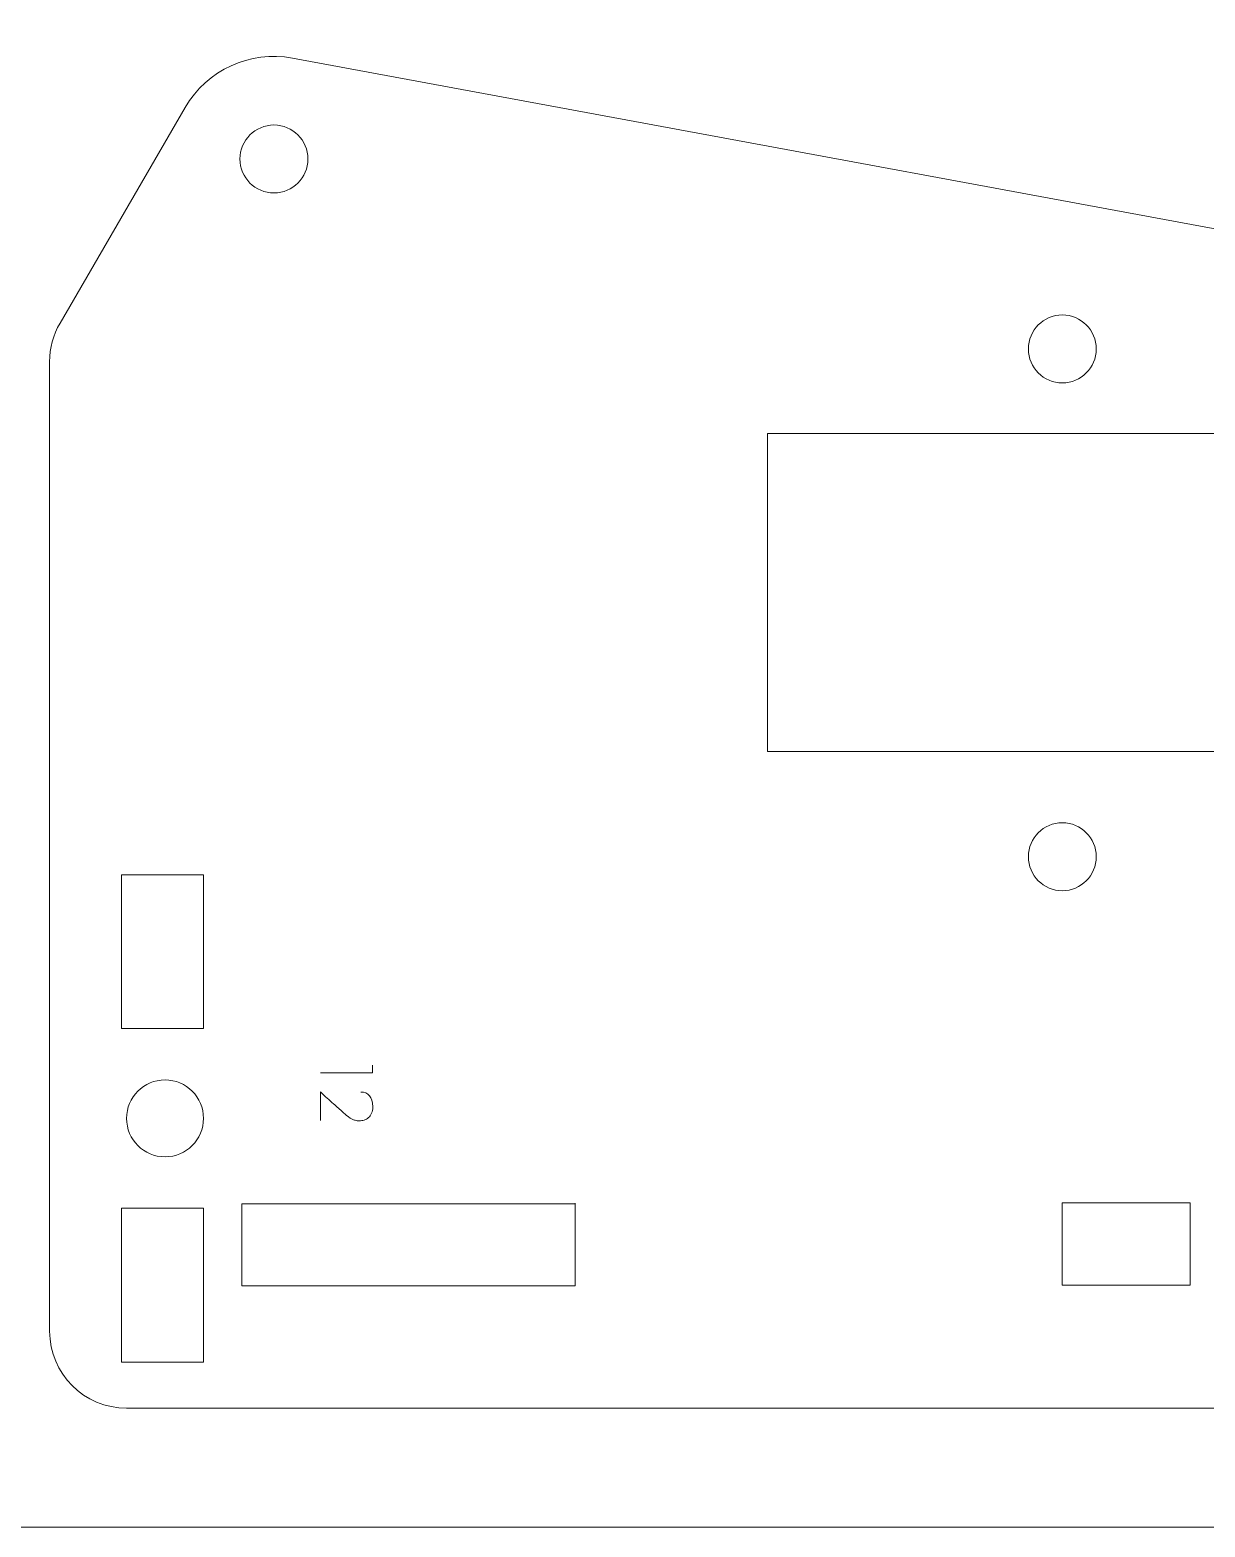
# Model space of a CAD drawing. Header units: centimetres. Extents: x -24 to 24.1, y -20.7 to 0.5.
# Drawn here: x -8.77 to -4.19, y -20.71 to -14.88 of the extents above; entities that cross this region are included whole.
import ezdxf

# ---------------------------------------------------------------- set-up
doc = ezdxf.new("R2010")
doc.units = ezdxf.units.CM
doc.header["$MEASUREMENT"] = 0
doc.layers.add('Layer 1', color=7, linetype='Continuous')

msp = doc.modelspace()

# ---------------------------------------------------------------- linework, layer by layer
at = {"layer": 'Layer 1', "color": 250, "lineweight": 9}
msp.add_lwpolyline([(-23.96322, -20.71493), (6.03678, -20.71493), (6.03678, -0.71493), (-23.96322, -0.71493), (-23.96322, -20.71493)], close=True, dxfattribs=at)
at = {"layer": 'Layer 1', "color": 3, "lineweight": 9}
msp.add_open_spline([(-2.69291, -19.95147), (-2.69289, -20.03103), (-2.72451, -20.10733), (-2.78077, -20.16359), (-2.78077, -20.16359), (-2.83703, -20.21985), (-2.91333, -20.25146), (-2.99291, -20.25146), (-2.99291, -20.25146), (-2.99291, -20.25146), (-8.39291, -20.25146), (-8.39291, -20.25146), (-8.39291, -20.25146), (-8.55859, -20.25146), (-8.6929, -20.11714), (-8.6929, -19.95147), (-8.6929, -19.95147), (-8.6929, -19.95147), (-8.69291, -16.17147), (-8.69291, -16.17147), (-8.69291, -16.17147), (-8.69291, -16.11853), (-8.6789, -16.06656), (-8.65232, -16.02079), (-8.65232, -16.02079), (-8.65232, -16.02079), (-8.16403, -15.18009), (-8.16403, -15.18009), (-8.16403, -15.18009), (-8.07915, -15.03396), (-7.91159, -14.95692), (-7.74541, -14.98766), (-7.74541, -14.98766), (-7.74541, -14.98766), (-2.93836, -15.87646), (-2.93836, -15.87646), (-2.93836, -15.87646), (-2.79612, -15.90276), (-2.69289, -16.02682), (-2.69289, -16.17147), (-2.69289, -16.17147), (-2.69289, -16.17147), (-2.69291, -19.95147), (-2.69291, -19.95147)], degree=3, knots=[0, 0, 0, 0, 0.0833333, 0.0833333, 0.0833333, 0.0833333, 0.1666667, 0.1666667, 0.1666667, 0.1666667, 0.25, 0.25, 0.25, 0.25, 0.3333333, 0.3333333, 0.3333333, 0.3333333, 0.4166667, 0.4166667, 0.4166667, 0.4166667, 0.5, 0.5, 0.5, 0.5, 0.5833333, 0.5833333, 0.5833333, 0.5833333, 0.6666667, 0.6666667, 0.6666667, 0.6666667, 0.75, 0.75, 0.75, 0.75, 0.8333333, 0.8333333, 0.8333333, 0.8333333, 1, 1, 1, 1], dxfattribs=at)
at = {"layer": 'Layer 1', "color": 1, "lineweight": 9}
for points, knots in [([(-7.95064, -15.38099), (-7.95064, -15.30782), (-7.89131, -15.24849), (-7.81814, -15.24849), (-7.81814, -15.24849), (-7.74496, -15.24849), (-7.68564, -15.30781), (-7.68564, -15.38099), (-7.68564, -15.38099), (-7.68564, -15.45417), (-7.74496, -15.51349), (-7.81814, -15.51349), (-7.81814, -15.51349), (-7.89131, -15.51349), (-7.95064, -15.45417), (-7.95064, -15.38099)], [0, 0, 0, 0, 0.2, 0.2, 0.2, 0.2, 0.4, 0.4, 0.4, 0.4, 0.6, 0.6, 0.6, 0.6, 1, 1, 1, 1]), ([(-4.87538, -16.12147), (-4.87541, -16.04829), (-4.81608, -15.98898), (-4.74291, -15.98898), (-4.74291, -15.98898), (-4.66972, -15.98896), (-4.61042, -16.04829), (-4.61042, -16.12146), (-4.61042, -16.12146), (-4.61041, -16.19464), (-4.66972, -16.25396), (-4.74289, -16.25396), (-4.74289, -16.25396), (-4.81608, -16.25396), (-4.87538, -16.19464), (-4.87538, -16.12147)], [0, 0, 0, 0, 0.2, 0.2, 0.2, 0.2, 0.4, 0.4, 0.4, 0.4, 0.6, 0.6, 0.6, 0.6, 1, 1, 1, 1]), ([(-3.59291, -17.69147), (-3.59291, -17.69147), (-5.89291, -17.69147), (-5.89291, -17.69147), (-5.89291, -17.69147), (-5.89291, -17.69147), (-5.89291, -16.45147), (-5.89291, -16.45147), (-5.89291, -16.45147), (-5.89291, -16.45147), (-3.59291, -16.45147), (-3.59291, -16.45147), (-3.59291, -16.45147), (-3.59291, -16.45147), (-3.59291, -17.69147), (-3.59291, -17.69147)], [0, 0, 0, 0, 0.2, 0.2, 0.2, 0.2, 0.4, 0.4, 0.4, 0.4, 0.6, 0.6, 0.6, 0.6, 1, 1, 1, 1]), ([(-4.87538, -18.10145), (-4.87541, -18.02827), (-4.81608, -17.96896), (-4.74291, -17.96896), (-4.74291, -17.96896), (-4.66972, -17.96894), (-4.61042, -18.02827), (-4.61042, -18.10144), (-4.61042, -18.10144), (-4.61041, -18.17462), (-4.66972, -18.23393), (-4.74289, -18.23394), (-4.74289, -18.23394), (-4.81608, -18.23394), (-4.87538, -18.17462), (-4.87538, -18.10145)], [0, 0, 0, 0, 0.2, 0.2, 0.2, 0.2, 0.4, 0.4, 0.4, 0.4, 0.6, 0.6, 0.6, 0.6, 1, 1, 1, 1]), ([(-8.09291, -18.77147), (-8.09291, -18.77147), (-8.09291, -18.17147), (-8.09291, -18.17147), (-8.09291, -18.17147), (-8.09291, -18.17147), (-8.41291, -18.17147), (-8.41291, -18.17147), (-8.41291, -18.17147), (-8.41291, -18.17147), (-8.41291, -18.77147), (-8.41291, -18.77147), (-8.41291, -18.77147), (-8.41291, -18.77147), (-8.09291, -18.77147), (-8.09291, -18.77147)], [0, 0, 0, 0, 0.2, 0.2, 0.2, 0.2, 0.4, 0.4, 0.4, 0.4, 0.6, 0.6, 0.6, 0.6, 1, 1, 1, 1]), ([(-8.39289, -19.12147), (-8.3929, -19.03862), (-8.32575, -18.97148), (-8.24291, -18.97148), (-8.24291, -18.97148), (-8.16006, -18.97147), (-8.09292, -19.03862), (-8.09292, -19.12146), (-8.09292, -19.12146), (-8.09291, -19.20431), (-8.16006, -19.27145), (-8.2429, -19.27146), (-8.2429, -19.27146), (-8.32575, -19.27146), (-8.39289, -19.20431), (-8.39289, -19.12147)], [0, 0, 0, 0, 0.2, 0.2, 0.2, 0.2, 0.4, 0.4, 0.4, 0.4, 0.6, 0.6, 0.6, 0.6, 1, 1, 1, 1]), ([(-8.09291, -20.07147), (-8.09291, -20.07147), (-8.09291, -19.47147), (-8.09291, -19.47147), (-8.09291, -19.47147), (-8.09291, -19.47147), (-8.41291, -19.47147), (-8.41291, -19.47147), (-8.41291, -19.47147), (-8.41291, -19.47147), (-8.41291, -20.07147), (-8.41291, -20.07147), (-8.41291, -20.07147), (-8.41291, -20.07147), (-8.09291, -20.07147), (-8.09291, -20.07147)], [0, 0, 0, 0, 0.2, 0.2, 0.2, 0.2, 0.4, 0.4, 0.4, 0.4, 0.6, 0.6, 0.6, 0.6, 1, 1, 1, 1]), ([(-6.643, -19.45151), (-6.643, -19.45151), (-6.643, -19.45493), (-6.643, -19.45493), (-6.643, -19.45493), (-6.643, -19.45493), (-7.943, -19.45493), (-7.943, -19.45493), (-7.943, -19.45493), (-7.943, -19.45493), (-7.943, -19.77493), (-7.943, -19.77493), (-7.943, -19.77493), (-7.943, -19.77493), (-6.643, -19.77493), (-6.643, -19.77493), (-6.643, -19.77493), (-6.643, -19.77493), (-6.643, -19.45151), (-6.643, -19.45151)], [0, 0, 0, 0, 0.1666667, 0.1666667, 0.1666667, 0.1666667, 0.3333333, 0.3333333, 0.3333333, 0.3333333, 0.5, 0.5, 0.5, 0.5, 0.6666667, 0.6666667, 0.6666667, 0.6666667, 1, 1, 1, 1]), ([(-4.2438, -19.77147), (-4.2438, -19.77147), (-4.7438, -19.77147), (-4.7438, -19.77147), (-4.7438, -19.77147), (-4.7438, -19.77147), (-4.7438, -19.45147), (-4.7438, -19.45147), (-4.7438, -19.45147), (-4.7438, -19.45147), (-4.2438, -19.45147), (-4.2438, -19.45147), (-4.2438, -19.45147), (-4.2438, -19.45147), (-4.2438, -19.77147), (-4.2438, -19.77147)], [0, 0, 0, 0, 0.2, 0.2, 0.2, 0.2, 0.4, 0.4, 0.4, 0.4, 0.6, 0.6, 0.6, 0.6, 1, 1, 1, 1])]:
    msp.add_open_spline(points, degree=3, knots=knots, dxfattribs=at)
at = {"layer": 'Layer 1', "color": 5, "lineweight": 9}
for points, knots in [([(-7.43381, -18.94374), (-7.43381, -18.94374), (-7.43381, -18.91467), (-7.43381, -18.91467), (-7.43381, -18.91467), (-7.43381, -18.91467), (-7.43381, -18.94374), (-7.43381, -18.94374), (-7.43381, -18.94374), (-7.43381, -18.94374), (-7.63701, -18.94374), (-7.63701, -18.94374), (-7.63701, -18.94374), (-7.63701, -18.94374), (-7.43381, -18.94374), (-7.43381, -18.94374)], [0, 0, 0, 0, 0.2, 0.2, 0.2, 0.2, 0.4, 0.4, 0.4, 0.4, 0.6, 0.6, 0.6, 0.6, 1, 1, 1, 1]), ([(-7.63701, -19.01853), (-7.6182, -19.03546), (-7.60117, -19.0508), (-7.58593, -19.06453), (-7.58593, -19.06453), (-7.57953, -19.07036), (-7.57313, -19.07615), (-7.56674, -19.08189), (-7.56674, -19.08189), (-7.56034, -19.08763), (-7.55451, -19.0928), (-7.54924, -19.09741), (-7.54924, -19.09741), (-7.54397, -19.10202), (-7.5395, -19.10588), (-7.53583, -19.10898), (-7.53583, -19.10898), (-7.53217, -19.11208), (-7.52986, -19.11392), (-7.52892, -19.11448), (-7.52892, -19.11448), (-7.52704, -19.11561), (-7.52483, -19.11712), (-7.52229, -19.119), (-7.52229, -19.119), (-7.51975, -19.12088), (-7.51674, -19.12271), (-7.51326, -19.1245), (-7.51326, -19.1245), (-7.50978, -19.12629), (-7.50568, -19.12784), (-7.50098, -19.12916), (-7.50098, -19.12916), (-7.49628, -19.13048), (-7.49082, -19.13113), (-7.48461, -19.13113), (-7.48461, -19.13113), (-7.4784, -19.13113), (-7.47219, -19.1301), (-7.46598, -19.12803), (-7.46598, -19.12803), (-7.45978, -19.12596), (-7.45418, -19.12276), (-7.44919, -19.11843), (-7.44919, -19.11843), (-7.44421, -19.11411), (-7.44016, -19.10851), (-7.43706, -19.10164), (-7.43706, -19.10164), (-7.43395, -19.09478), (-7.4324, -19.08645), (-7.4324, -19.07667), (-7.4324, -19.07667), (-7.43259, -19.05691), (-7.43692, -19.04238), (-7.44538, -19.03306), (-7.44538, -19.03306), (-7.45385, -19.02375), (-7.46504, -19.01909), (-7.47897, -19.01909), (-7.47897, -19.01909), (-7.46504, -19.01909), (-7.45385, -19.02375), (-7.44538, -19.03306), (-7.44538, -19.03306), (-7.43692, -19.04238), (-7.43259, -19.05691), (-7.4324, -19.07667), (-7.4324, -19.07667), (-7.4324, -19.08645), (-7.43395, -19.09478), (-7.43706, -19.10164), (-7.43706, -19.10164), (-7.44016, -19.10851), (-7.44421, -19.11411), (-7.44919, -19.11843), (-7.44919, -19.11843), (-7.45418, -19.12276), (-7.45978, -19.12596), (-7.46598, -19.12803), (-7.46598, -19.12803), (-7.47219, -19.1301), (-7.4784, -19.13113), (-7.48461, -19.13113), (-7.48461, -19.13113), (-7.49082, -19.13113), (-7.49628, -19.13048), (-7.50098, -19.12916), (-7.50098, -19.12916), (-7.50568, -19.12784), (-7.50978, -19.12629), (-7.51326, -19.1245), (-7.51326, -19.1245), (-7.51674, -19.12271), (-7.51975, -19.12088), (-7.52229, -19.119), (-7.52229, -19.119), (-7.52483, -19.11712), (-7.52704, -19.11561), (-7.52892, -19.11448), (-7.52892, -19.11448), (-7.52986, -19.11392), (-7.53217, -19.11208), (-7.53583, -19.10898), (-7.53583, -19.10898), (-7.5395, -19.10588), (-7.54397, -19.10202), (-7.54924, -19.09741), (-7.54924, -19.09741), (-7.55451, -19.0928), (-7.56034, -19.08763), (-7.56674, -19.08189), (-7.56674, -19.08189), (-7.57313, -19.07615), (-7.57953, -19.07036), (-7.58593, -19.06453), (-7.58593, -19.06453), (-7.60117, -19.0508), (-7.6182, -19.03546), (-7.63701, -19.01853), (-7.63701, -19.01853), (-7.63701, -19.01853), (-7.63701, -19.12972), (-7.63701, -19.12972), (-7.63701, -19.12972), (-7.63701, -19.12972), (-7.63701, -19.01853), (-7.63701, -19.01853)], [0, 0, 0, 0, 0.030303, 0.030303, 0.030303, 0.030303, 0.0606061, 0.0606061, 0.0606061, 0.0606061, 0.0909091, 0.0909091, 0.0909091, 0.0909091, 0.1212121, 0.1212121, 0.1212121, 0.1212121, 0.1515152, 0.1515152, 0.1515152, 0.1515152, 0.1818182, 0.1818182, 0.1818182, 0.1818182, 0.2121212, 0.2121212, 0.2121212, 0.2121212, 0.2424242, 0.2424242, 0.2424242, 0.2424243, 0.2727273, 0.2727273, 0.2727273, 0.2727273, 0.3030303, 0.3030303, 0.3030303, 0.3030303, 0.3333333, 0.3333333, 0.3333333, 0.3333333, 0.3636364, 0.3636364, 0.3636364, 0.3636364, 0.3939394, 0.3939394, 0.3939394, 0.3939394, 0.4242424, 0.4242424, 0.4242424, 0.4242424, 0.4545455, 0.4545455, 0.4545455, 0.4545455, 0.4848485, 0.4848485, 0.4848485, 0.4848485, 0.5151515, 0.5151515, 0.5151515, 0.5151515, 0.5454545, 0.5454545, 0.5454545, 0.5454546, 0.5757576, 0.5757576, 0.5757576, 0.5757576, 0.6060606, 0.6060606, 0.6060606, 0.6060606, 0.6363636, 0.6363636, 0.6363636, 0.6363636, 0.6666667, 0.6666667, 0.6666667, 0.6666667, 0.6969697, 0.6969697, 0.6969697, 0.6969697, 0.7272727, 0.7272727, 0.7272727, 0.7272727, 0.7575758, 0.7575758, 0.7575758, 0.7575758, 0.7878788, 0.7878788, 0.7878788, 0.7878788, 0.8181818, 0.8181818, 0.8181818, 0.8181818, 0.8484848, 0.8484848, 0.8484848, 0.8484849, 0.8787879, 0.8787879, 0.8787879, 0.8787879, 0.9090909, 0.9090909, 0.9090909, 0.9090909, 0.9393939, 0.9393939, 0.9393939, 0.9393939, 1, 1, 1, 1])]:
    msp.add_open_spline(points, degree=3, knots=knots, dxfattribs=at)

doc.saveas('drawing.dxf')
